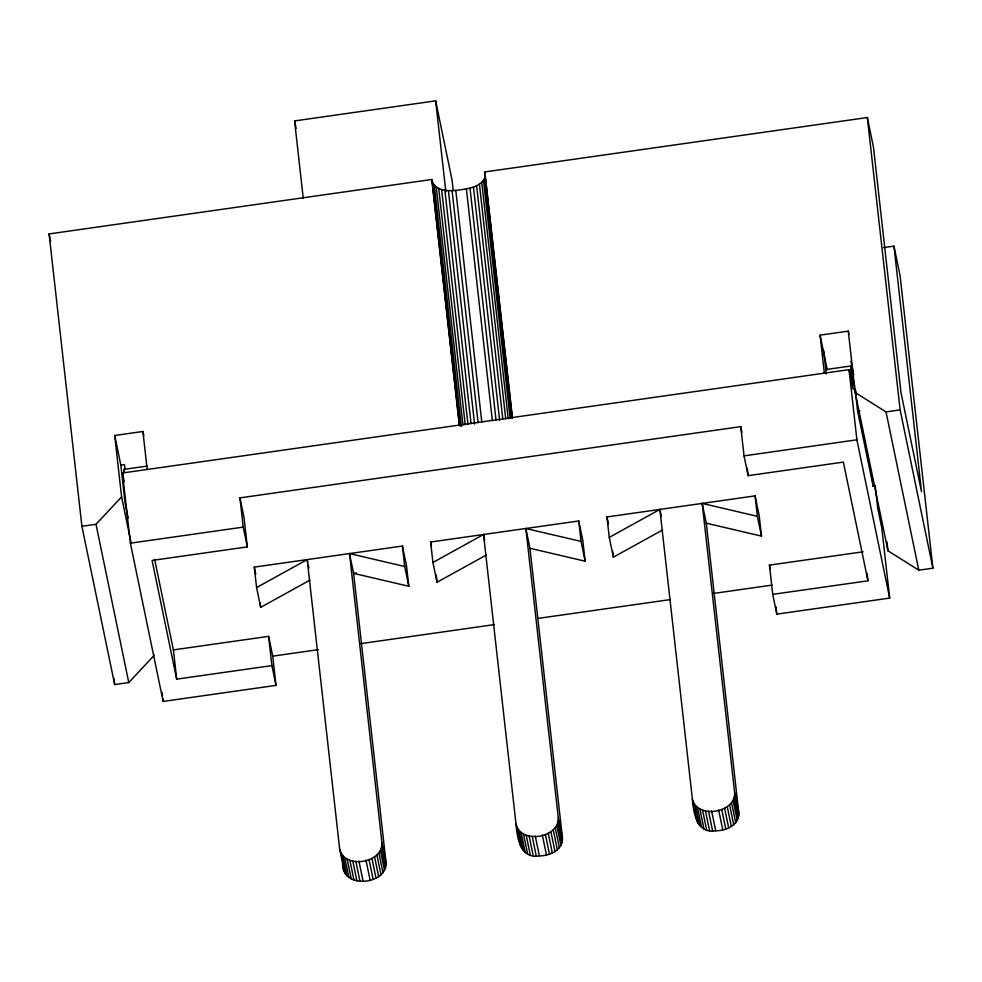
<?xml version="1.0" encoding="UTF-8"?>
<svg xmlns="http://www.w3.org/2000/svg" width="982" height="982" viewBox="0 0 982 982"><rect width="100%" height="100%" fill="white"/><g stroke="black" fill="none" stroke-linecap="round" stroke-linejoin="round"><path stroke-width="1.47" d="M309.956 580.117L260.672 607.355L256.584 587.567L307.194 559.593L339.662 849.037C344.216 869.426 382.538 863.46 381.973 843.022L349.506 553.566L404.707 566.491L408.807 586.279L353.606 573.353L349.506 553.566M342.902 861.214C338.495 888.784 386.343 886.599 386.073 862.81L353.606 573.353L356.638 572.923M486.299 555.026L437.015 582.265L432.927 562.477L483.537 534.503L516.004 823.959C520.558 844.336 558.881 838.37 558.316 817.932L525.849 528.488L581.049 541.413L585.149 561.201L529.949 548.275L525.849 528.488M516.004 823.959C517.023 837.769 520.472 859.324 539.376 855.85C549.736 856.022 563.349 849.872 562.416 837.72L529.949 548.275M662.641 529.936L613.357 557.187L609.27 537.399L659.879 509.425L692.347 798.869C696.901 819.258 735.223 813.292 734.659 792.855L702.191 503.398L757.392 516.323L761.492 536.111L706.291 523.185L702.191 503.398M692.347 798.869C693.366 812.679 696.815 834.234 715.718 830.772C726.079 830.932 739.692 824.794 738.759 812.642L706.291 523.185M154.37 655.154L128.777 682.564L114.673 684.564L81.899 526.291L49.1 233.925L431.761 179.485C435.161 194.24 455.525 190.839 466.376 188.814C474.625 187.771 487.575 182.357 484.666 171.96L867.327 117.533L873.477 147.202L901.022 392.8L921.509 491.724L893.964 246.126L883.604 247.599M81.899 526.291L96.003 524.29L121.596 496.88L114.71 435.492L142.918 431.479L143.802 435.713M303.266 198.376L294.588 120.921L435.652 100.851L452.039 179.988L453.23 190.582M824.34 373.16L820.08 335.144L848.288 331.13L848.902 334.101M114.71 435.492L120.847 465.161L124.383 464.658L125.315 469.163M124.297 472.305L123.965 469.384L147.202 466.082M825.813 369.551L850.498 366.041L854.708 386.356M154.653 559.396L173.397 649.9L268.626 636.361L272.726 656.148L276.003 685.387L163.147 701.43L130.373 543.169L122.492 472.993L849.025 369.649L853.125 389.424L850.498 366.041M276.003 685.387L271.904 665.6L176.686 679.139L152.1 560.44L247.329 546.888L243.229 527.113L239.952 497.874L740.759 426.63L741.926 432.289M855.175 389.265L857.63 411.188L859.987 410.857M855.175 392.53L886.022 411.912L900.126 409.899L932.9 568.173L918.796 570.186L887.949 550.804L855.175 392.53L848.288 331.13M130.373 543.169L243.229 527.113M740.759 426.63L744.037 455.869L856.893 439.813L889.68 598.087L776.811 614.143L772.724 594.356L769.434 565.116L863.153 551.786M744.037 455.869L748.137 475.656L843.366 462.105L867.941 580.816L772.724 594.356M256.584 587.567L254.289 567.117L402.411 546.041L406.511 565.828L408.807 586.279M432.927 562.477L430.632 542.027L578.754 520.963L582.854 540.738L585.149 561.201M609.27 537.399L606.974 516.949L755.097 495.873L759.196 515.66L761.492 536.111M857.63 411.188L873.194 486.372L875.551 486.041M272.726 656.148L318.254 649.667M360.75 643.627L494.29 624.626M538.308 618.365L670.338 599.585M712.834 593.533L772.024 585.125M893.964 246.126L900.101 275.795L932.9 568.173M886.022 411.912L918.796 570.186M850.915 361.315L853.702 374.805M855.31 389.277L855.923 392.223M820.08 335.144L827.249 369.772M769.434 565.116L770.318 569.364M734.659 792.855L738.759 812.642M734.683 795.432L738.783 815.207M734.155 798.01L738.255 817.785M733.124 800.502L737.224 820.277M731.59 802.834L735.69 822.621M729.626 804.945L733.714 824.733M727.269 806.762L731.369 826.549M724.606 808.235L728.693 828.022M659.879 509.425L661.34 516.483M721.709 809.328L725.808 829.103M718.664 809.978L722.764 829.765M711.619 810.985L715.718 830.772M708.525 811.193L712.625 830.981M705.481 810.96L709.581 830.747M702.584 810.285L706.672 830.06M699.896 809.18L703.996 828.955M697.527 807.683L701.614 827.47M695.526 805.841L699.626 825.629M693.967 803.718L698.067 823.505M692.899 801.373L696.987 821.161M606.974 516.949L608.435 524.007M558.316 817.932L562.416 837.72M558.341 820.51L562.441 840.297M557.813 823.088L561.913 842.875M556.782 825.58L560.882 845.367M555.247 827.924L559.347 847.699M553.283 830.036L557.371 849.811M550.927 831.852L555.026 851.639M548.263 833.325L552.35 853.113M483.537 534.503L484.703 540.161M545.366 834.405L549.466 854.193M542.322 835.068L546.422 854.843M535.276 836.063L539.376 855.85M532.183 836.283L536.282 856.071M529.138 836.05L533.238 855.825M526.242 835.363L530.329 855.15M523.553 834.258L527.653 854.045M521.184 832.773L525.272 852.548M519.183 830.932L523.283 850.719M517.624 828.808L521.724 848.595M516.557 826.463L520.644 846.239M430.632 542.027L431.503 546.274M294.588 120.921L296.122 128.384M381.973 843.022L386.073 862.81M381.998 845.6L386.098 865.388M381.482 848.178L385.57 867.953M380.439 850.67L384.539 870.457M378.905 853.002L383.005 872.789M376.941 855.113L381.028 874.901M374.584 856.942L378.684 876.717M371.92 858.415L376.008 878.19M307.194 559.593L307.771 562.416M308.36 565.239L308.949 568.075M369.023 859.496L373.123 879.271M365.979 860.146L370.079 879.933M358.933 861.153L363.033 880.94M355.84 861.361L359.94 881.149M352.796 861.128L356.896 880.915M349.899 860.453L353.986 880.228M347.211 859.348L351.31 879.123M344.842 857.851L348.929 877.638M342.841 856.022L346.941 875.797M341.282 853.886L345.382 873.673M339.662 849.037L344.301 871.329M239.952 497.874L244.039 517.661L247.329 546.888M254.289 567.117L255.75 574.175M123.965 469.384L124.567 472.293M122.492 472.993L124.248 481.475M128.188 517.993L125.119 503.177L120.847 465.161M121.596 496.88L131.183 543.169M49.1 233.925L50.634 241.339M96.003 524.29L128.777 682.564M867.327 117.533L900.126 409.899M886.942 541.818L887.949 550.804M889.68 598.087L881.799 527.911L877.712 508.136L875.244 486.2M872.212 477.596L873.194 486.372M849.025 369.649L856.893 439.813M867.118 573.5L867.941 580.816M823.665 350.378L826.304 373.933M776.001 606.827L776.811 614.143M755.097 495.873L757.392 516.323M747.314 468.34L748.137 475.656M695.416 809.512L696.434 818.657M612.707 551.344L613.357 557.187M578.754 520.963L581.049 541.413M485.071 173.937L512.457 418.025M484.666 171.96L512.211 417.559M484.642 178.184L511.512 417.718M483.475 180.283L510.161 418.295M481.708 182.271L508.234 418.774M479.4 184.113L505.755 419.093M476.626 185.721L502.809 419.191M473.459 187.071L499.654 420.542M470.01 188.114L496.033 420.063M466.376 188.814L492.387 420.775M455.795 190.324L481.806 422.272M452.076 190.668L478.099 422.616M448.406 190.643L474.588 424.101M519.417 837.646L520.092 843.747M435.652 100.851L445.84 191.699M444.883 190.238L471.065 423.708M441.618 189.477L467.972 424.47M438.708 188.397L465.235 424.887M436.241 186.997L462.939 425.01M434.29 185.34L461.331 426.397M432.927 183.487L460.128 426.041M432.178 181.461L459.551 425.55M431.761 179.485L459.306 425.083M436.204 574.961L437.015 582.265M402.411 546.041L404.707 566.491M268.626 636.361L271.904 665.6M260.181 602.973L260.672 607.355M173.397 649.9L176.686 679.139M142.918 431.479L147.19 469.482M162.14 692.482L162.472 695.465M162.803 698.447L163.147 701.43M113.986 678.476L114.673 684.564"/></g></svg>
